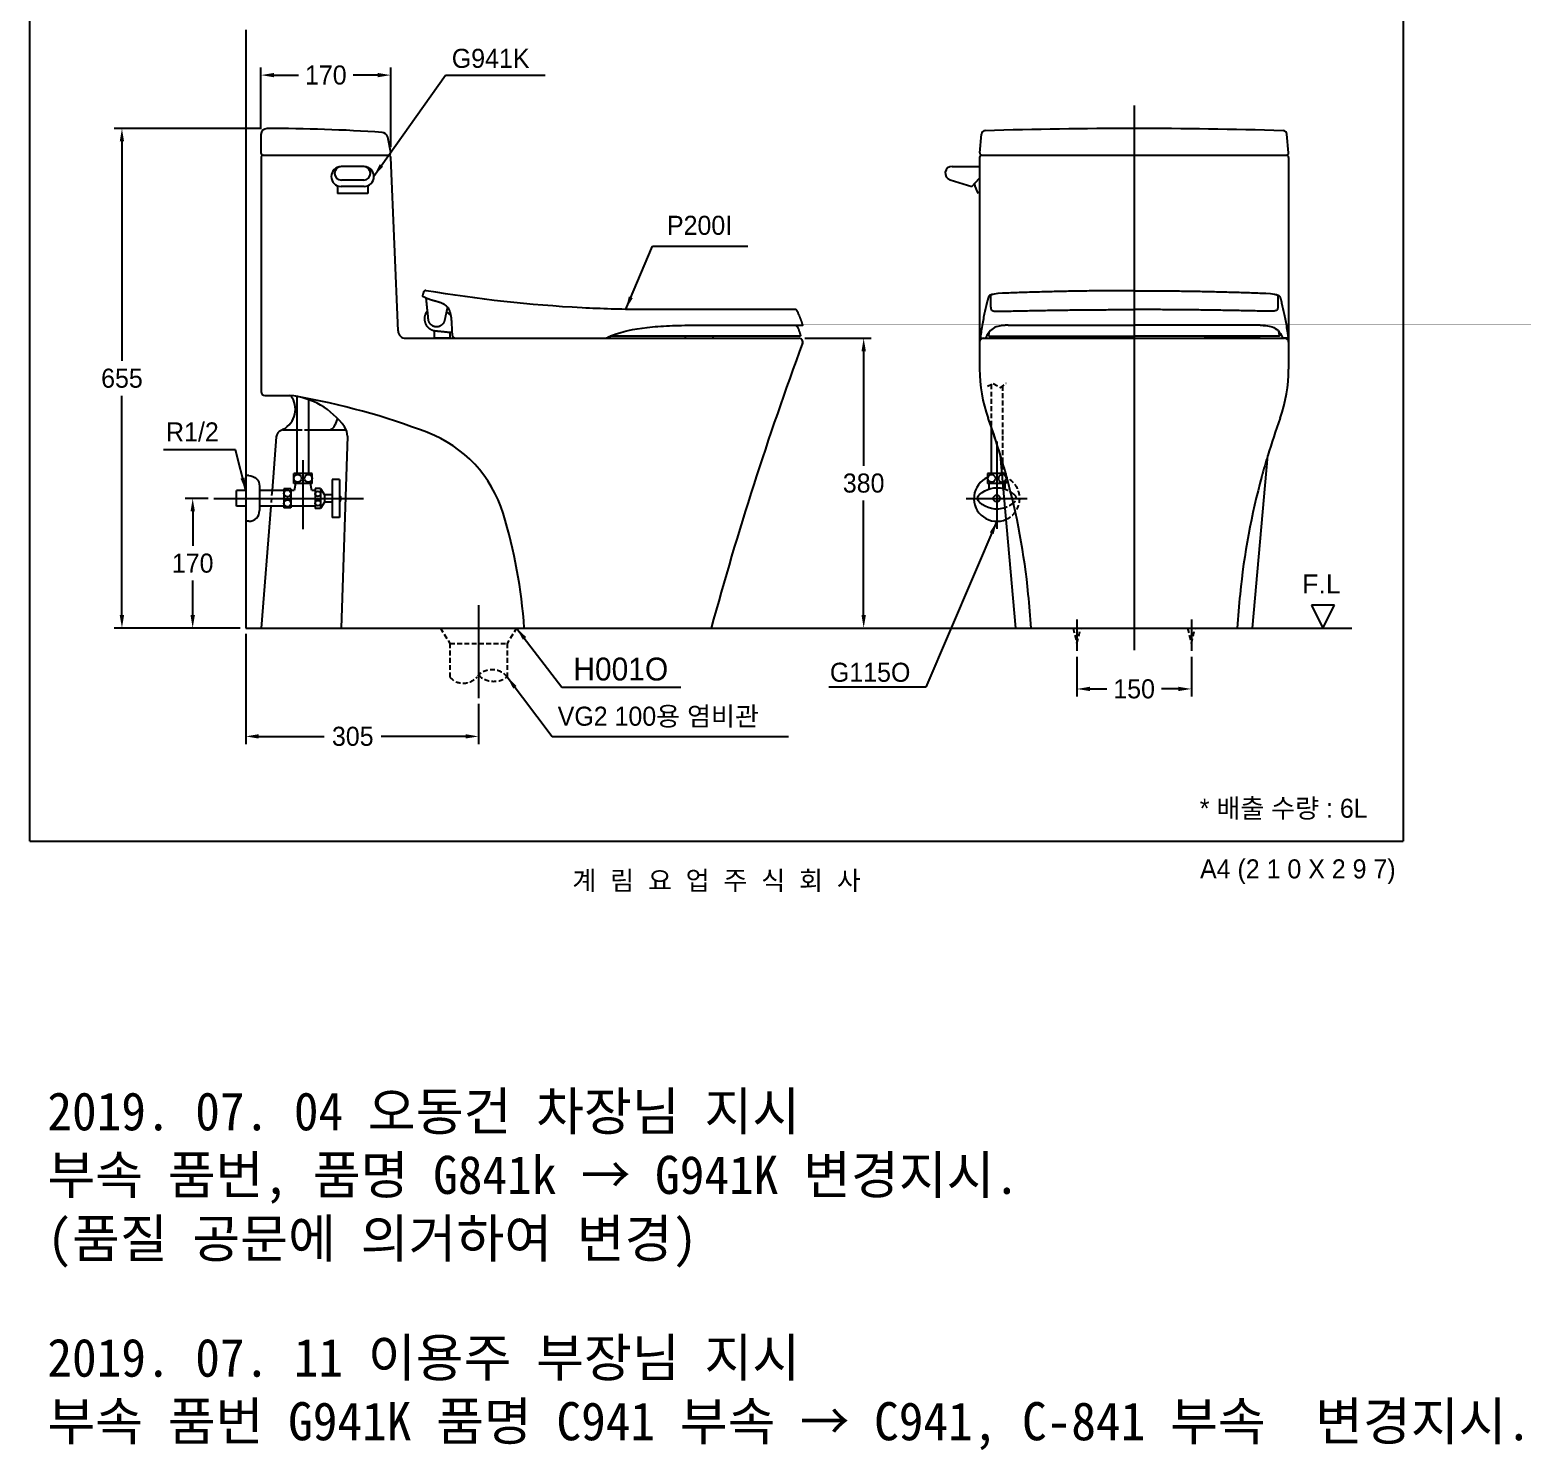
# Model space of a CAD drawing. Header units: millimetres. Extents: x 4660 to 14520, y -4429 to -1100.
# Drawn here: x 4660 to 6616, y -4429 to -2566 of the extents above; entities that cross this region are included whole.
import ezdxf
from ezdxf.enums import TextEntityAlignment as Align
from ezdxf.lldxf.tags import DXFTag

# ---------------------------------------------------------------- set-up
doc = ezdxf.new("R2010")
doc.units = ezdxf.units.MM
doc.linetypes.add('DASHED2', pattern=[9.525, 6.35, -3.175])
for name, color, linetype in [('TEXT', 7, 'Continuous'), ('내부선 및 부속', 4, 'Continuous'), ('도각라인', 255, 'Continuous'), ('외형선', 3, 'Continuous'), ('점선', 6, 'DASHED2'), ('중심선', 1, 'DASHED'), ('치수선', 7, 'Continuous')]:
    doc.layers.add(name, color=color, linetype=linetype)
doc.styles.add('____', font='')
doc.styles.add('타이틀', font='H2GTRM.TTF', dxfattribs={"height": 25})
doc.styles.add('타이틀2(바탕체)', font='', dxfattribs={"height": 25})
doc.styles.get('____').set_extended_font_data('굴림')
doc.styles.get('타이틀2(바탕체)').set_extended_font_data('BatangChe')
tags = doc.linetypes.add('DASHDOT', pattern=[70, 31, -13, 13, -13]).pattern_tags.tags
tags[10:11] = [DXFTag(74, 4), DXFTag(75, 0), DXFTag(340, '0'), DXFTag(46, 0.0), DXFTag(50, 0.0), DXFTag(44, 0.0), DXFTag(45, 0.0)]
tags[8:9] = [DXFTag(74, 4), DXFTag(75, 0), DXFTag(340, '0'), DXFTag(46, 0.0), DXFTag(50, 0.0), DXFTag(44, 0.0), DXFTag(45, 0.0)]
tags[6:7] = [DXFTag(74, 4), DXFTag(75, 0), DXFTag(340, '0'), DXFTag(46, 0.0), DXFTag(50, 0.0), DXFTag(44, 0.0), DXFTag(45, 0.0)]
tags[4:5] = [DXFTag(74, 4), DXFTag(75, 0), DXFTag(340, '0'), DXFTag(46, 0.0), DXFTag(50, 0.0), DXFTag(44, 0.0), DXFTag(45, 0.0)]
tags = doc.linetypes.add('DASHED', pattern=[25.72, 12.86, -12.86]).pattern_tags.tags
tags[6:7] = [DXFTag(74, 4), DXFTag(75, 0), DXFTag(340, '0'), DXFTag(46, 0.0), DXFTag(50, 0.0), DXFTag(44, 0.0), DXFTag(45, 0.0)]
tags[4:5] = [DXFTag(74, 4), DXFTag(75, 0), DXFTag(340, '0'), DXFTag(46, 0.0), DXFTag(50, 0.0), DXFTag(44, 0.0), DXFTag(45, 0.0)]
doc.dimstyles.new('MSADIM', dxfattribs={"dimtxt": 33, "dimasz": 17, "dimexe": 10, "dimexo": 7.5, "dimgap": 10, "dimtad": 0, "dimtih": 1, "dimtoh": 1, "dimdec": 0, "dimzin": 1, "dimdsep": 46, "dimtxsty": '____', "dimcen": 11.25, "dimadec": 0, "dimazin": 0, "dimtfac": 1, "dimtdec": 0, "dimtix": 1, "dimtmove": 0, "dimatfit": 3, "dimfxl": 1, "dimtolj": 1, "dimtzin": 1, "dimarcsym": 0})

# ---------------------------------------------------------------- blocks, each defined once
blk = doc.blocks.new('*D7')
at = {"layer": '치수선', "color": 0, "linetype": 'Continuous', "lineweight": -2, "transparency": 16777216}
for p, q in [((4963, -2696.2), (4963, -2615.7)), ((5133, -2720.2), (5133, -2615.7)), ((4980, -2625.7), (5012.1, -2625.7)), ((5116, -2625.7), (5084, -2625.7))]:
    blk.add_line(p, q, dxfattribs=at)
at = {"layer": '치수선', "color": 0, "linetype": 'Continuous', "transparency": 16777216}
for points in [[(4980, -2622.8), (4980, -2628.5), (4963, -2625.7)], [(5116, -2622.8), (5116, -2628.5), (5133, -2625.7)]]:
    blk.add_solid(points, dxfattribs=at)
at = {"layer": '치수선', "color": 0, "linetype": 'Continuous', "transparency": 16777216, "insert": (5048, -2625.7), "char_height": 25, "attachment_point": 5, "style": '____'}
blk.add_mtext('\\A1;170', dxfattribs=at)
blk = doc.blocks.new('*D6')
at = {"layer": '치수선', "color": 0, "linetype": 'Continuous', "lineweight": -2, "transparency": 16777216}
for p, q in [((4963.5, -2695.7), (4770.8, -2695.7)), ((4780.8, -2712.7), (4780.8, -3000.3)), ((4780.8, -3333.7), (4780.8, -3046)), ((4935.6, -3350.7), (4770.8, -3350.7))]:
    blk.add_line(p, q, dxfattribs=at)
at = {"layer": '치수선', "color": 0, "linetype": 'Continuous', "transparency": 16777216}
for points in [[(4777.9, -2712.7), (4783.6, -2712.7), (4780.8, -2695.7)], [(4777.9, -3333.7), (4783.6, -3333.7), (4780.8, -3350.7)]]:
    blk.add_solid(points, dxfattribs=at)
at = {"layer": '치수선', "color": 0, "linetype": 'Continuous', "transparency": 16777216, "insert": (4780.8, -3023.2), "char_height": 25, "attachment_point": 5, "style": '____'}
blk.add_mtext('\\A1;655', dxfattribs=at)
blk = doc.blocks.new('*D9')
at = {"layer": '치수선', "color": 0, "linetype": 'Continuous', "lineweight": -2, "transparency": 16777216}
for p, q in [((4943.1, -3358.2), (4943.1, -3502.7)), ((5248.1, -3449.9), (5248.1, -3502.7)), ((4960.1, -3492.7), (5046, -3492.7)), ((5231.1, -3492.7), (5120.6, -3492.7))]:
    blk.add_line(p, q, dxfattribs=at)
at = {"layer": '치수선', "color": 0, "linetype": 'Continuous', "transparency": 16777216}
for points in [[(4960.1, -3489.8), (4960.1, -3495.5), (4943.1, -3492.7)], [(5231.1, -3489.8), (5231.1, -3495.5), (5248.1, -3492.7)]]:
    blk.add_solid(points, dxfattribs=at)
at = {"layer": '치수선', "color": 0, "linetype": 'Continuous', "transparency": 16777216, "insert": (5083.3, -3492.7), "char_height": 25, "attachment_point": 5, "style": '____'}
blk.add_mtext('\\A1;305', dxfattribs=at)
blk = doc.blocks.new('*D10')
at = {"layer": '치수선', "color": 0, "linetype": 'Continuous', "lineweight": -2, "transparency": 16777216}
for p, q in [((4893.6, -3180.7), (4863.5, -3180.7)), ((4873.5, -3197.7), (4873.5, -3242.8)), ((4873.5, -3333.7), (4873.5, -3288.5)), ((4935.6, -3350.7), (4863.5, -3350.7))]:
    blk.add_line(p, q, dxfattribs=at)
at = {"layer": '치수선', "color": 0, "linetype": 'Continuous', "transparency": 16777216}
for points in [[(4870.7, -3197.7), (4876.4, -3197.7), (4873.5, -3180.7)], [(4870.7, -3333.7), (4876.4, -3333.7), (4873.5, -3350.7)]]:
    blk.add_solid(points, dxfattribs=at)
at = {"layer": '치수선', "color": 0, "linetype": 'Continuous', "transparency": 16777216, "insert": (4873.5, -3265.7), "char_height": 25, "attachment_point": 5, "style": '____'}
blk.add_mtext('\\A1;170', dxfattribs=at)
blk = doc.blocks.new('*D11')
at = {"layer": '치수선', "color": 0, "linetype": 'Continuous', "lineweight": -2, "transparency": 16777216}
for p, q in [((5675.6, -2970.7), (5762.9, -2970.7)), ((5752.9, -2987.7), (5752.9, -3137.8)), ((5752.9, -3333.7), (5752.9, -3183.5)), ((5560.6, -3350.7), (5762.9, -3350.7))]:
    blk.add_line(p, q, dxfattribs=at)
at = {"layer": '치수선', "color": 0, "linetype": 'Continuous', "transparency": 16777216}
for points in [[(5750.1, -2987.7), (5755.8, -2987.7), (5752.9, -2970.7)], [(5750.1, -3333.7), (5755.8, -3333.7), (5752.9, -3350.7)]]:
    blk.add_solid(points, dxfattribs=at)
at = {"layer": '치수선', "color": 0, "linetype": 'Continuous', "transparency": 16777216, "insert": (5752.9, -3160.7), "char_height": 25, "attachment_point": 5, "style": '____'}
blk.add_mtext('\\A1;380', dxfattribs=at)
blk = doc.blocks.new('*D12')
at = {"layer": '치수선', "color": 0, "linetype": 'Continuous', "lineweight": -2, "transparency": 16777216}
for p, q in [((6032.4, -3388.2), (6032.4, -3440.5)), ((6182.4, -3388.2), (6182.4, -3440.5)), ((6049.4, -3430.5), (6071.5, -3430.5)), ((6165.4, -3430.5), (6143.4, -3430.5))]:
    blk.add_line(p, q, dxfattribs=at)
at = {"layer": '치수선', "color": 0, "linetype": 'Continuous', "transparency": 16777216}
for points in [[(6049.4, -3427.6), (6049.4, -3433.3), (6032.4, -3430.5)], [(6165.4, -3427.6), (6165.4, -3433.3), (6182.4, -3430.5)]]:
    blk.add_solid(points, dxfattribs=at)
at = {"layer": '치수선', "color": 0, "linetype": 'Continuous', "transparency": 16777216, "insert": (6107.4, -3430.5), "char_height": 25, "attachment_point": 5, "style": '____'}
blk.add_mtext('\\A1;150', dxfattribs=at)

msp = doc.modelspace()

# ---------------------------------------------------------------- linework, layer by layer
msp.add_line((5817.2, -3428.3), (5707.1, -3428.3))
at = {"layer": '내부선 및 부속'}
for p, q in [((4966, -2730.7), (5130.2, -2730.7)), ((5907.9, -2730.7), (6306.9, -2730.7)), ((5909.9, -2970.7), (6304.6, -2970.7)), ((5063.1, -3075.6), (5060.4, -3083.8)), ((4991, -3090.7), (5010.6, -3090.7)), ((5025.6, -3090.7), (5074.7, -3090.7)), ((5076.3, -3099.2), (5068.1, -3350.7))]:
    msp.add_line(p, q, dxfattribs=at)
at = {"layer": '내부선 및 부속', "linetype": 'Continuous'}
for p, q in [((5098.1, -2745.7), (5068.1, -2745.7)), ((5868.9, -2745.3), (5904.9, -2745.7)), ((5063.1, -2770.7), (5063.1, -2780.7)), ((5098.1, -2771.7), (5068.1, -2771.7)), ((5097.7, -2763.3), (5068.4, -2763.3)), ((5103.1, -2770.7), (5103.1, -2780.7)), ((5866.2, -2762.9), (5894.6, -2771.6)), ((5894.6, -2771.6), (5904.8, -2760.7)), ((5103.1, -2780.7), (5063.1, -2780.7)), ((5663.1, -2933.1), (5659.3, -2933.1)), ((5906.3, -2970.7), (5912.7, -2970.7)), ((5913.2, -2969.7), (5912.7, -2970.7)), ((5917.1, -2967), (5917.8, -2962)), ((5944.9, -2970.6), (6013.4, -2970.6)), ((6270.1, -2970.6), (6201.7, -2970.6)), ((6298, -2967), (6297.2, -2962)), ((6301.9, -2969.7), (6302.3, -2970.7)), ((6308.8, -2970.7), (6302.3, -2970.7)), ((5010.6, -3147.9), (5010.6, -3047.1)), ((5025.6, -3147.9), (5025.6, -3051.3)), ((5919.9, -3086.2), (5919.9, -3147.9)), ((5030.1, -3147.9), (5006.1, -3147.9)), ((5006.1, -3160.9), (5006.1, -3147.9)), ((5030.1, -3160.9), (5030.1, -3147.9)), ((5915.4, -3147.9), (5915.4, -3160.9)), ((5934.4, -3147.9), (5915.4, -3147.9)), ((4947.1, -3150.7), (4943.1, -3150.7)), ((4961.1, -3164.7), (4961.1, -3196.7)), ((4993.1, -3168.2), (4993.1, -3193.2)), ((5002.1, -3168.2), (4993.1, -3168.2)), ((5002.1, -3168.2), (5002.1, -3193.2)), ((5030.1, -3160.9), (5006.1, -3160.9)), ((5008.1, -3160.9), (5006.6, -3170.4)), ((5029.6, -3170.4), (5028.1, -3160.9)), ((5041.1, -3167.7), (5034.1, -3167.7)), ((5034.1, -3167.7), (5034.1, -3193.7)), ((5041.1, -3167.7), (5041.1, -3193.7)), ((5041.1, -3167.7), (5046.1, -3175.9)), ((5056.1, -3155.7), (5056.1, -3205.7)), ((5066.1, -3155.7), (5056.1, -3155.7)), ((5066.1, -3155.7), (5066.1, -3205.7)), ((5935.6, -3160.9), (5915.4, -3160.9)), ((5916.9, -3160.9), (5916.9, -3168.3)), ((4931.1, -3190.9), (4931.1, -3170.4)), ((4943.1, -3170.4), (4931.1, -3170.4)), ((4993.1, -3170.4), (4961.1, -3170.4)), ((5006.6, -3170.4), (5002.1, -3170.4)), ((5034.1, -3170.4), (5029.6, -3170.4)), ((5046.1, -3185.4), (5041.1, -3193.7)), ((5046.1, -3175.9), (5046.1, -3185.4)), ((5056.1, -3175.9), (5046.1, -3175.9)), ((5056.1, -3185.4), (5046.1, -3185.4)), ((4943.1, -3190.9), (4931.1, -3190.9)), ((4993.1, -3190.9), (4961.1, -3190.9)), ((5002.1, -3193.2), (4993.1, -3193.2)), ((5034.1, -3190.9), (5002.1, -3190.9)), ((5041.1, -3193.7), (5034.1, -3193.7)), ((5066.1, -3205.7), (5056.1, -3205.7)), ((4947.1, -3210.7), (4943.1, -3210.7))]:
    msp.add_line(p, q, dxfattribs=at)
at = {"layer": '내부선 및 부속', "linetype": 'Continuous', "flags": 128}
for points in [[(4947.1, -3150.7, -0.414214), (4961.1, -3164.7)], [(5904.7, -3175.5, -0.256623), (5936.2, -3167.8, -0.256623)], [(5066.1, -3176.2, -0.31563), (5066.1, -3185.2)], [(5904.7, -3185.8, -0.44), (5904.7, -3175.5)], [(5938.4, -3192.8, -0.275124), (5904.7, -3185.8)]]:
    msp.add_lwpolyline(points, format="xyb", dxfattribs=at)
at = {"layer": '내부선 및 부속', "linetype": 'Continuous'}
for centre, radius in [((5011.1, -3154.3), 5), ((5025.1, -3154.5), 5), ((5920.5, -3154.5), 5), ((4997.6, -3174.2), 4.5), ((4997.6, -3187.2), 4.5), ((5037.6, -3174.7), 3.5), ((5037.6, -3186.7), 3.5), ((5927.4, -3180.7), 4.5)]:
    msp.add_circle(centre, radius, dxfattribs=at)
for centre, radius, start, end in [((5068.1, -2758.7), 13, 90, 270), ((5068.4, -2754.5), 8.82, 90, 270), ((5097.7, -2754.5), 8.82, 270, 90), ((5098.1, -2758.7), 13, 270, 90), ((5868.8, -2754.3), 9, 89.4, 253.0627), ((5923.2, -2765.9), 25, 184.1191, 216.2699), ((5927.4, -3180.7), 30, 113.5781, 294.2473), ((5934.4, -3154.3), 5, 88.6343, 281.5249), ((5927.4, -3180.7), 30, 66.4216, 66.4217), ((5927.4, -3180.7), 30, 64.6635, 66.4217), ((4947.1, -3196.7), 14, 270, 360)]:
    msp.add_arc(centre, radius, start, end, dxfattribs=at)
at = {"layer": '내부선 및 부속'}
for centre, radius, start, end in [((5909.9, -2975.7), 5, 90, 180), ((6304.9, -2975.7), 5, 0, 90), ((4991.3, -3145.2), 100, 35.6743, 84.584), ((4849.2, -3963), 930, 69.0641, 80.1397), ((5050.9, -3080.7), 10, 270, 341.6798), ((5056.3, -3098.6), 20, 358.1297, 35.6743), ((5122.5, -3248.5), 165, 17.0126, 69.0641), ((4954.2, -3420.6), 1022, 15.2638, 16.8471), ((7260.7, -3420.6), 1022, 163.1529, 164.7362), ((5033.3, -3399), 940, 5.6719, 15.2638), ((7181.6, -3399), 940, 164.7362, 174.3281), ((4639.6, -3396.2), 670, 3.8984, 17.0126), ((4495.9, -3452.4), 1480, 3.9408, 5.6719), ((7718.9, -3452.4), 1480, 174.3281, 176.0592)]:
    msp.add_arc(centre, radius, start, end, dxfattribs=at)
at = {"layer": '내부선 및 부속', "linetype": 'Continuous'}
for points, weights in [([(5176, -2910.4), (5175.3, -2912.7), (5174.6, -2915)], [1, 0.999970078468, 1]), ([(5179.4, -2908.3), (5176.8, -2907.8), (5176, -2910.4)], [1, 0.749919593334, 1]), ([(6107.6, -2908.3), (6021.3, -2908.3), (5935, -2911.7)], [1, 0.999801695347, 1]), ([(6107.4, -2908.3), (6193.8, -2908.3), (6280.1, -2911.7)], [1, 0.999801695347, 1]), ([(5174.6, -2915.2), (5174.6, -2915.6), (5175, -2915.7)], [1, 0.762517511845, 1]), ([(5175.2, -2915.7), (5177.4, -2916.7), (5179.6, -2917.7)], [1, 0.999999582767, 1]), ([(5199, -2924), (5200.1, -2924.5), (5201.2, -2925)], [1, 0.99953597784, 1]), ([(5665.9, -2934.9), (5665.1, -2933.1), (5663.1, -2933.1)], [1, 0.838239252567, 1]), ([(5919.3, -2914.8), (5919, -2921.2), (5919.2, -2927.6)], [1, 0.999331116676, 1]), ([(5938.4, -2935.2), (6023, -2933.1), (6107.6, -2933.1)], [1, 0.99992954731, 1]), ([(6276.7, -2935.2), (6192.1, -2933.1), (6107.4, -2933.1)], [1, 0.99992954731, 1]), ([(6295.8, -2914.8), (6296, -2921.2), (6295.8, -2927.6)], [1, 0.999331116676, 1]), ([(5189.7, -2955.2), (5183.3, -2953.1), (5182.5, -2946.4)], [1, 0.845558404922, 1]), ([(5203.7, -2946.6), (5202.4, -2955.2), (5193.8, -2955.8)], [1, 0.778466165066, 1]), ([(5204.8, -2941.5), (5204.3, -2944.1), (5203.7, -2946.6)], [1, 0.999999940395, 1]), ([(5209.6, -2938.8), (5207.8, -2937.3), (5206.1, -2935.6)], [1, 0.999857485294, 1]), ([(5211.8, -2940.8), (5210.7, -2939.8), (5209.6, -2938.8)], [1, 0.999840557575, 1]), ([(5673.1, -2952.9), (5670, -2943.7), (5665.9, -2934.9)], [1, 0.99825656414, 1]), ([(5673, -2953.4), (5673.1, -2953.4), (5673.1, -2953.3)], [1, 0.976763367653, 1]), ([(5193.8, -2955.8), (5191.7, -2955.9), (5189.7, -2955.2)], [1, 0.980963885784, 1]), ([(5213.5, -2965.6), (5213.6, -2969.3), (5217.1, -2970.4)], [1, 0.81437176466, 1]), ([(5412.7, -2970.7), (5413.8, -2970.7), (5415, -2970.4)], [1, 0.993760943413, 1]), ([(5415, -2970.4), (5416.1, -2970.2), (5417, -2969.7)], [1, 0.994379520416, 1]), ([(5417, -2969.7), (5420.3, -2968.2), (5423.6, -2966.8)], [1, 0.999503850937, 1]), ([(5519, -2969.7), (5519, -2970.7), (5520, -2970.7)], [1, 0.708719313145, 1]), ([(5554.6, -2970.7), (5555.6, -2970.7), (5555.6, -2969.7)], [1, 0.709335029125, 1]), ([(5663.8, -2953.6), (5665.8, -2955.1), (5666.8, -2957.3)], [1, 0.965744435787, 1]), ([(5666.8, -2957.3), (5668.7, -2962), (5670, -2966.8)], [1, 0.997080266476, 1]), ([(5670, -2967.1), (5670, -2967.8), (5669.3, -2968)], [1, 0.819941341877, 1]), ([(5672.6, -2953.6), (5672.7, -2953.6), (5672.8, -2953.5)], [1, 0.980897367001, 1]), ([(5906.4, -2965.3), (5906.1, -2967.7), (5905.8, -2970.1)], [1, 0.999997913837, 1]), ([(5943.9, -2969.6), (5943.9, -2970.6), (5944.9, -2970.6)], [1, 0.708719015121, 1]), ([(6013.4, -2970.6), (6014.4, -2970.6), (6014.4, -2969.6)], [1, 0.712833285332, 1]), ([(6201.7, -2970.6), (6200.7, -2970.6), (6200.7, -2969.6)], [1, 0.712833285332, 1]), ([(6271.1, -2969.6), (6271.1, -2970.6), (6270.1, -2970.6)], [1, 0.708719015121, 1]), ([(6308.6, -2965.3), (6308.9, -2967.7), (6309.3, -2970.1)], [1, 0.999997913837, 1])]:
    msp.add_rational_spline(points, weights, degree=2, dxfattribs=at)
for points, degree in [([(5179.6, -2908.3), (5179.5, -2908.3), (5179.5, -2908.3), (5179.5, -2908.3), (5179.5, -2908.3), (5179.4, -2908.3)], 5), ([(5935, -2911.7), (5926.3, -2912.1), (5919.4, -2913.4), (5919.3, -2914.8)], 3), ([(6280.1, -2911.7), (6288.8, -2912.1), (6295.7, -2913.4), (6295.8, -2914.8)], 3), ([(5174.6, -2915), (5174.6, -2915.1), (5174.6, -2915.1), (5174.6, -2915.1), (5174.6, -2915.1), (5174.6, -2915.2)], 5), ([(5175, -2915.7), (5175.1, -2915.7), (5175.1, -2915.7), (5175.1, -2915.7), (5175.1, -2915.7), (5175.2, -2915.7)], 5), ([(5179.6, -2917.7), (5183.3, -2919.3), (5187.1, -2920.9), (5191.3, -2921.5), (5195.3, -2922.5), (5199, -2924)], 5), ([(5182.5, -2946.4), (5181, -2932.1), (5179.6, -2917.9)], 2), ([(5201.2, -2925), (5202, -2925.4), (5202.9, -2925.9), (5203.7, -2926.4), (5204.5, -2927), (5205.2, -2927.6)], 5), ([(5207.4, -2929.7), (5206.1, -2935.6), (5204.8, -2941.5)], 2), ([(5916.8, -2916.1), (5915.9, -2917.6), (5915.9, -2919.6), (5915, -2921), (5914.7, -2922.7), (5914.3, -2924.4)], 5), ([(5919.2, -2927.6), (5919.3, -2928.2), (5919.3, -2928.9), (5919.2, -2929.5), (5919.4, -2930.2), (5919.5, -2930.8)], 5), ([(6295.8, -2927.6), (6295.8, -2928.2), (6295.8, -2928.9), (6295.8, -2929.5), (6295.7, -2930.2), (6295.6, -2930.8)], 5), ([(6298.3, -2916.1), (6299.2, -2917.6), (6299.1, -2919.6), (6300.1, -2921), (6300.4, -2922.7), (6300.7, -2924.4)], 5), ([(5673.1, -2953.3), (5673.1, -2953.2), (5673.1, -2953.1), (5673.1, -2953), (5673.1, -2953), (5673.1, -2952.9)], 5), ([(5189.8, -2960.6), (5189.8, -2965.6), (5189.8, -2970.7)], 2), ([(5190.7, -2960.8), (5199.7, -2961.7), (5208.8, -2962.6)], 2), ([(5208.8, -2962.6), (5211.1, -2962.8), (5213.4, -2963)], 2), ([(5210.8, -2970.7), (5210.8, -2966.7), (5210.8, -2962.8)], 2), ([(5217.1, -2970.4), (5217.5, -2970.5), (5217.9, -2970.6), (5218.3, -2970.7), (5218.7, -2970.7), (5219.1, -2970.7)], 5), ([(5668.7, -2968.1), (5544.6, -2968.1), (5420.5, -2968.1)], 2), ([(5519, -2968.2), (5519, -2968.9), (5519, -2969.7)], 2), ([(5532.3, -2953.6), (5602.4, -2953.6), (5672.6, -2953.6)], 2), ([(5555.6, -2969.7), (5555.6, -2968.9), (5555.6, -2968.2)], 2), ([(5670, -2966.8), (5670, -2966.9), (5670, -2966.9), (5670, -2967), (5670, -2967), (5670, -2967.1)], 5), ([(5672.8, -2953.5), (5672.9, -2953.5), (5672.9, -2953.5), (5672.9, -2953.5), (5673, -2953.5), (5673, -2953.4)], 5), ([(5918.1, -2968.1), (6009.4, -2968.1), (6100.8, -2968.1)], 2), ([(5942.3, -2953.6), (5941, -2953.6), (5939.6, -2953.6), (5938.3, -2953.8), (5936.9, -2953.8), (5935.6, -2954)], 5), ([(5942.3, -2953.6), (6025, -2953.6), (6107.6, -2953.6)], 2), ([(5943.9, -2968.1), (5943.9, -2968.9), (5943.9, -2969.6)], 2), ([(6014.4, -2969.6), (6014.4, -2968.9), (6014.4, -2968.1)], 2), ([(6100.8, -2968.1), (6104.2, -2968.1), (6107.5, -2968.1)], 2), ([(6272.7, -2953.6), (6190.1, -2953.6), (6107.4, -2953.6)], 2), ([(6114.2, -2968.1), (6110.9, -2968.1), (6107.5, -2968.1)], 2), ([(6297, -2968.1), (6205.6, -2968.1), (6114.3, -2968.1)], 2), ([(6200.7, -2969.6), (6200.7, -2968.9), (6200.7, -2968.1)], 2), ([(6271.1, -2968.1), (6271.1, -2968.9), (6271.1, -2969.6)], 2), ([(6272.7, -2953.6), (6274.1, -2953.6), (6275.4, -2953.6), (6276.8, -2953.8), (6278.1, -2953.8), (6279.5, -2954)], 5)]:
    msp.add_open_spline(points, degree=degree, dxfattribs=at)
for points, knots in [([(5659.3, -2933.1), (5606.4, -2933.2), (5546.7, -2933.1), (5480.2, -2933.2), (5441.3, -2933.1), (5340.6, -2930), (5247.2, -2919.7), (5179.6, -2908.3)], [0, 0, 0, 0, 0.329654, 0.372244, 0.41482, 0.5725, 1, 1, 1, 1]), ([(5922, -2913.2), (5921.3, -2913.3), (5920.1, -2913.7), (5918.6, -2914.3), (5917.5, -2915.1), (5917, -2915.7), (5916.8, -2916.1)], [0, 0, 0, 0, 0.334847, 0.592015, 0.806373, 1, 1, 1, 1]), ([(6293.1, -2913.2), (6293.8, -2913.3), (6294.9, -2913.7), (6296.5, -2914.3), (6297.6, -2915.1), (6298.1, -2915.7), (6298.3, -2916.1)], [0, 0, 0, 0, 0.334847, 0.592015, 0.806373, 1, 1, 1, 1]), ([(5205.2, -2927.6), (5206, -2928.2), (5207.4, -2929.6), (5209.8, -2933.4), (5211.9, -2939.7), (5212.9, -2951.1), (5213.3, -2959.9), (5213.5, -2965.6)], [0, 0, 0, 0, 0.077293, 0.145803, 0.337667, 0.56877, 1, 1, 1, 1]), ([(5914.3, -2924.4), (5913.3, -2929.4), (5911.4, -2936.9), (5909.3, -2947.6), (5907.7, -2956.3), (5906.8, -2962.4), (5906.4, -2965.3)], [0, 0, 0, 0, 0.363376, 0.561739, 0.784101, 1, 1, 1, 1]), ([(5919.5, -2930.8), (5919.6, -2931.4), (5919.6, -2932.3), (5920.4, -2934.1), (5923.5, -2935.1), (5927.3, -2935.3), (5932.5, -2935.3), (5936, -2935.2), (5938.4, -2935.2)], [0, 0, 0, 0, 0.080098, 0.130289, 0.260977, 0.509166, 0.671258, 1, 1, 1, 1]), ([(6295.6, -2930.8), (6295.5, -2931.4), (6295.5, -2932.3), (6294.6, -2934.1), (6291.6, -2935.1), (6287.8, -2935.3), (6282.5, -2935.3), (6279, -2935.2), (6276.7, -2935.2)], [0, 0, 0, 0, 0.080098, 0.130289, 0.260977, 0.509166, 0.671258, 1, 1, 1, 1]), ([(6300.7, -2924.4), (6301.8, -2929.4), (6303.6, -2936.9), (6305.8, -2947.6), (6307.3, -2956.3), (6308.2, -2962.4), (6308.6, -2965.3)], [0, 0, 0, 0, 0.363376, 0.561739, 0.784101, 1, 1, 1, 1]), ([(5423.6, -2966.8), (5436.3, -2961.8), (5451.2, -2958.5), (5478.4, -2955.4), (5488, -2954.7), (5508.6, -2953.9), (5519.5, -2953.6), (5532.3, -2953.6)], [0, 0, 0, 0, 0.485452, 0.485452, 0.744131, 0.744131, 1, 1, 1, 1]), ([(5935.6, -2954), (5932, -2954.3), (5929.1, -2954.8), (5923.7, -2956.7), (5921.3, -2958.4), (5916.8, -2963), (5914.8, -2965.9), (5913.2, -2969.7)], [0, 0, 0, 0, 0.272913, 0.272913, 0.636696, 0.636696, 1, 1, 1, 1]), ([(6279.5, -2954), (6283.1, -2954.3), (6285.9, -2954.8), (6291.3, -2956.7), (6293.7, -2958.4), (6298.3, -2963), (6300.3, -2965.9), (6301.9, -2969.7)], [0, 0, 0, 0, 0.272913, 0.272913, 0.636696, 0.636696, 1, 1, 1, 1])]:
    msp.add_open_spline(points, degree=3, knots=knots, dxfattribs=at)
for points, weights, knots in [([(5181.3, -2934.6), (5179.9, -2936.1), (5178.9, -2938.1), (5175.3, -2945.3), (5179, -2952.4), (5182.8, -2959.6), (5190.7, -2960.8)], [1, 0.991018652916, 1, 0.891394913197, 1, 0.891394913197, 1], [0, 0, 0, 0.124781, 0.124781, 0.56239, 0.56239, 1, 1, 1]), ([(5905.8, -2970.1), (5905.8, -2970.3), (5905.9, -2970.5), (5906.1, -2970.7), (5906.3, -2970.7)], [1, 0.923782348633, 1, 0.923782348633, 1], [0, 0, 0, 0.5, 0.5, 1, 1, 1]), ([(5917.1, -2967), (5917, -2967.5), (5917.3, -2967.8), (5917.6, -2968.1), (5918.1, -2968.1)], [1, 0.920018672943, 1, 0.920018672943, 1], [0, 0, 0, 0.5, 0.5, 1, 1, 1]), ([(6298, -2967), (6298, -2967.5), (6297.7, -2967.8), (6297.4, -2968.1), (6297, -2968.1)], [1, 0.920018672943, 1, 0.920018672943, 1], [0, 0, 0, 0.5, 0.5, 1, 1, 1]), ([(6309.3, -2970.1), (6309.3, -2970.3), (6309.1, -2970.5), (6309, -2970.7), (6308.8, -2970.7)], [1, 0.923782348633, 1, 0.923782348633, 1], [0, 0, 0, 0.5, 0.5, 1, 1, 1])]:
    msp.add_rational_spline(points, weights, degree=2, knots=knots, dxfattribs=at)
at = {"layer": '도각라인', "color": 7}
for p, q in [((4660.1, -3629.9), (4660.1, -1099.9)), ((6460.1, -1099.9), (6460.1, -3629.9)), ((4660.1, -3629.9), (6460.1, -3629.9))]:
    msp.add_line(p, q, dxfattribs=at)
at = {"layer": '외형선', "linetype": 'Continuous'}
for p, q in [((4943.1, -2566.3), (4943.1, -3350.7)), ((6369.8, -3320.7), (6339.8, -3320.7)), ((6339.8, -3320.7), (6354.8, -3350.7)), ((6354.8, -3350.7), (6369.8, -3320.7))]:
    msp.add_line(p, q, dxfattribs=at)
at = {"layer": '외형선'}
for p, q in [((4963, -2703.7), (4963, -2727.7)), ((5133, -2727.1), (5129.1, -2707.1)), ((5905.2, -2727.4), (5907.3, -2703.1)), ((6309.6, -2727.4), (6307.6, -2703.1)), ((4963.1, -2733.7), (4963.1, -3040.7)), ((4966, -2730.7), (5130.2, -2730.7)), ((5142.7, -2961.1), (5133.2, -2733.5)), ((5904.9, -2733.7), (5904.9, -3011.1)), ((5907.9, -2730.7), (6306.9, -2730.7)), ((6309.9, -2733.7), (6309.9, -3011.1)), ((5152.7, -2970.7), (5668.1, -2970.7)), ((4968.1, -3045.7), (5000.8, -3045.7)), ((5004.1, -3048.7), (5002.5, -3045.8)), ((4983.1, -3099.9), (4977.5, -3170.4)), ((5952.4, -3350.7), (5932.3, -3124.4)), ((6262.4, -3350.7), (6282.5, -3124.4)), ((4975.8, -3190.9), (4963.1, -3350.7)), ((4943.1, -3350.7), (6392.6, -3350.7)), ((5952.4, -3350.7), (6262.4, -3350.7))]:
    msp.add_line(p, q, dxfattribs=at)
for centre, radius, start, end in [((4971, -2703.7), 8, 90, 180), ((4971, -4962.9), 2267.2, 86.1874, 90), ((5912.3, -2703.5), 5, 91.6704, 175.1009), ((6107.4, -9395.7), 6700, 88.32964, 91.67036), ((6302.6, -2703.5), 5, 4.8991, 88.3296), ((5121.2, -2708.7), 8, 10.9729, 90), ((4966, -2727.7), 3, 180, 270), ((4966.1, -2733.7), 3, 90, 180), ((5130, -2727.7), 3, 270, 10.9729), ((5130.2, -2733.7), 3, 1.2448, 90), ((5907.9, -2733.7), 3, 90, 180), ((5908.2, -2727.7), 3, 175.1009, 270), ((6306.7, -2727.7), 3, 270, 4.8991), ((6306.9, -2733.7), 3, 0, 90), ((5152.7, -2960.7), 10, 182.3999, 270), ((5668.1, -2975.7), 5, 337.1406, 90), ((9817.7, -4512.3), 4420, 159.6777, 164.7635), ((6094.9, -3011.1), 190, 180, 199.7435), ((6119.9, -3011.1), 190, 340.2565, 0), ((4968.1, -3040.7), 5, 180, 270), ((4978.1, -3063.6), 30, 292.0243, 29.7871), ((4954.2, -3420.6), 1022, 16.8471, 19.7435), ((4954.2, -3420.6), 1022, 17.7678, 19.7435), ((7260.7, -3420.6), 1022, 160.2565, 163.1529), ((4993.1, -3100.7), 10, 112.0243, 175.4333)]:
    msp.add_arc(centre, radius, start, end, dxfattribs=at)
at = {"layer": '외형선', "linetype": 'Continuous'}
for points, degree in [([(5210.8, -2970.7), (5200.3, -2970.7), (5189.8, -2970.7)], 2), ([(5219.1, -2970.7), (5267.5, -2970.7), (5315.9, -2970.7)], 2), ([(5315.9, -2970.7), (5364.3, -2970.7), (5412.7, -2970.7)], 2), ([(5669.3, -2968), (5669.2, -2968.1), (5669.1, -2968.1), (5669, -2968.1), (5668.8, -2968.1), (5668.7, -2968.1)], 5)]:
    msp.add_open_spline(points, degree=degree, dxfattribs=at)
at = {"layer": '점선'}
for p, q in [((5915.1, -3033.4), (5922.8, -3029.8)), ((5919.9, -3031.2), (5919.9, -3086.2)), ((5922.8, -3029.8), (5932.1, -3035.7)), ((5932.1, -3035.7), (5939.6, -3029.4)), ((5934.9, -3033.3), (5934.9, -3098.4)), ((5010.6, -3090.7), (5025.6, -3090.7)), ((5934.9, -3098.4), (5934.9, -3147.9)), ((5939.4, -3147.9), (5934.4, -3147.9)), ((5939.4, -3147.9), (5939.4, -3160.9)), ((5939.4, -3160.9), (5935.6, -3160.9)), ((5937.9, -3160.9), (5937.9, -3168.3)), ((4977.5, -3170.4), (4975.8, -3190.9)), ((5198.1, -3350.7), (5210.6, -3370.7)), ((5298.1, -3350.7), (5285.6, -3370.7)), ((6027.4, -3350.7), (6032.4, -3370.7)), ((6032.4, -3370.7), (6037.4, -3350.7)), ((6177.4, -3350.7), (6182.4, -3370.7)), ((6182.4, -3370.7), (6187.4, -3350.7)), ((5210.6, -3370.7), (5210.6, -3415.1)), ((5210.6, -3370.7), (5285.6, -3370.7)), ((5285.6, -3370.7), (5285.6, -3414.8))]:
    msp.add_line(p, q, dxfattribs=at)
at = {"layer": '점선', "flags": 128}
for points in [[(5936.2, -3167.8, -0.07563), (5945.4, -3171.9)], [(5949, -3186.8, -0.091491), (5938.4, -3192.8)], [(5945.4, -3171.9, -0.044231), (5950.2, -3175.5)], [(5950.2, -3185.8, -0.011173), (5949, -3186.8, -0.011173)], [(5950.2, -3175.5, -0.44), (5950.2, -3185.8)]]:
    msp.add_lwpolyline(points, format="xyb", dxfattribs=at)
at = {"layer": '점선'}
for centre, radius, start, end in [((5934.4, -3154.3), 5, 281.5249, 88.6343), ((5927.4, -3180.7), 30, 294.2473, 64.6635), ((5228.1, -3399.3), 23.6, 222.2205, 320.2275), ((5265.8, -3430.6), 25.4, 38.5927, 140.2275), ((5268.3, -3391.2), 29.3, 226.4632, 306.3085)]:
    msp.add_arc(centre, radius, start, end, dxfattribs=at)
at = {"layer": '중심선'}
msp.add_line((6107.4, -2665.7), (6107.4, -3379.8), dxfattribs=at)
msp.add_line((6107.4, -2665.7), (6107.4, -3379.8), dxfattribs=at)
at = {"layer": '중심선', "linetype": 'DASHDOT'}
for p, q in [((5927.4, -3106.2), (5927.4, -3220.7)), ((5018.1, -3220.9), (5018.1, -3130.5)), ((4901.1, -3180.7), (5097.5, -3180.7)), ((5887.4, -3180.7), (5967.4, -3180.7)), ((5248.1, -3320.7), (5248.1, -3350.7)), ((5248.1, -3320.7), (5248.1, -3442.4)), ((6032.4, -3339.6), (6032.4, -3380.7)), ((6182.4, -3339.6), (6182.4, -3380.7))]:
    msp.add_line(p, q, dxfattribs=at)
at = {"layer": '치수선', "linetype": 'Continuous'}
for p, q in [((5221.8, -2625.7), (5335.5, -2625.7)), ((5493.3, -2850.1), (5601, -2850.1)), ((5374.2, -3428.1), (5513.2, -3428.1)), ((5361.8, -3492.7), (5654.2, -3492.7))]:
    msp.add_line(p, q, dxfattribs=at)

# ---------------------------------------------------------------- texts
at = {"char_height": 50, "attachment_point": 1, "style": '타이틀2(바탕체)'}
for s, width, insert in [('2019. 07. 04 오동건 차장님 지시\\P부속 품번, 품명 G841k → G941K 변경지시. (품질 공문에 의거하여 변경)', 1391.538, (4683, -3959.2)), ('2019. 07. 11 이용주 부장님 지시\\P부속 품번 G941K 품명 C941 부속 → C941, C-841 부속  변경지시. ', 2126.615, (4683, -4282.2))]:
    msp.add_mtext_dynamic_manual_height_columns(s, width=width, gutter_width=125, heights=[0], dxfattribs=dict(at, insert=insert))
at = {"layer": 'TEXT', "style": '타이틀'}
for s, p in [('* 배출 수량 : 6L', (6303.4, -3586.9)), ('계  림  요  업  주  식  회  사', (5560.1, -3681.6))]:
    msp.add_text(s, height=25, dxfattribs=at).set_placement(p, align=Align.MIDDLE_CENTER)
msp.add_text('A4 (2 1 0 X 2 9 7)', height=25, dxfattribs=at).set_placement((6450.1, -3666.4), align=Align.MIDDLE_RIGHT)
at = {"layer": 'TEXT', "char_height": 25, "attachment_point": 1, "line_spacing_factor": 0.963855, "style": '타이틀'}
for s, insert, width in [('\\A1;G941K', (5213.1, -2591.2), 248.993), ('\\A1;P200I', (5495.1, -2810.1), 248.993), ('\\fArial;F.L', (6327.6, -3280.3), 248.993), ('\\A1; G115O', (5699.6, -3396.1), 248.993), ('\\A1;VG2 100{\\fGulim|b0|i0|c129|p50;용 염비관}', (5351.9, -3453.7), 379.657)]:
    msp.add_mtext(s, dxfattribs=dict(at, insert=insert, width=width))
at = {"layer": '치수선', "linetype": 'Continuous', "attachment_point": 1, "line_spacing_factor": 0.963855, "style": '타이틀'}
for s, insert, char_height, width in [('\\A1;R1/2', (4838.6, -3081), 25, 248.993), ('\\A1; H001O', (5361.5, -3389.4), 30, 361.787)]:
    msp.add_mtext(s, dxfattribs=dict(at, insert=insert, char_height=char_height, width=width))

# ---------------------------------------------------------------- dimensions: what is measured, and where the dimension line sits
at = {"layer": '치수선', "linetype": 'Continuous'}
for base, p1, p2, picture, middle in [((5133, -2625.7), (4963, -2703.7), (5133, -2727.7), '*D7', (5048, -2625.7)), ((6182.4, -3430.5), (6032.4, -3380.7), (6182.4, -3380.7), '*D12', (6107.4, -3430.5))]:
    dim = msp.add_linear_dim(base=base, p1=p1, p2=p2, dimstyle='MSADIM', override={"dimtxt": 25}, dxfattribs=at)
    dim.commit()
    dim.dimension.update_dxf_attribs({"geometry": picture, "text_midpoint": middle})
for base, p1, p2, picture, middle in [((4780.8, -2695.7), (4943.1, -3350.7), (4971, -2695.7), '*D6', (4780.8, -3023.2)), ((4873.5, -3350.7), (4901.1, -3180.7), (4943.1, -3350.7), '*D10', (4873.5, -3265.7))]:
    dim = msp.add_linear_dim(base=base, p1=p1, p2=p2, angle=90, dimstyle='MSADIM', override={"dimtxt": 25}, dxfattribs=at)
    dim.commit()
    dim.dimension.update_dxf_attribs({"geometry": picture, "text_midpoint": middle})
dim = msp.add_linear_dim(base=(5752.9, -3350.7), p1=(5668.1, -2970.7), p2=(5553.1, -3350.7), angle=90, dimstyle='MSADIM', override={"dimtxt": 25}, dxfattribs=at)
dim.commit()
dim.dimension.update_dxf_attribs({"geometry": '*D11', "text_midpoint": (5752.9, -3160.7), "dimtype": 160})
dim = msp.add_linear_dim(base=(5248.1, -3492.7), p1=(4943.1, -3350.7), p2=(5248.1, -3442.4), dimstyle='MSADIM', override={"dimtxt": 25}, dxfattribs=at)
dim.commit()
dim.dimension.update_dxf_attribs({"geometry": '*D9', "text_midpoint": (5083.3, -3492.7), "dimtype": 160})

# ---------------------------------------------------------------- leaders
at = {"layer": '치수선', "linetype": 'Continuous', "annotation_type": 0, "has_hookline": 1, "hookline_direction": 0}
for points in [[(5111, -2758), (5204.8, -2625.7), (5221.8, -2625.7)], [(5441, -2932.7), (5476.3, -2850.1), (5493.3, -2850.1)], [(5298.1, -3350.7), (5357.2, -3428.1), (5374.2, -3428.1)], [(5285.6, -3414.8), (5344.8, -3492.7), (5361.8, -3492.7)]]:
    msp.add_leader(points, dimstyle='MSADIM', override={"dimtxt": 25}, dxfattribs=at)
at = {"layer": '치수선', "linetype": 'Continuous'}
msp.add_leader([(4943.1, -3170.4), (4929.4, -3116.8), (4835.1, -3116.8)], dimstyle='MSADIM', override={"dimtxt": 25}, dxfattribs=at)
at = {"layer": '치수선', "linetype": 'Continuous', "annotation_type": 0, "has_hookline": 1, "hookline_direction": 0, "horizontal_direction": (-1, 0, 0)}
msp.add_leader([(5927.4, -3210.7), (5834.2, -3428.3), (5817.2, -3428.3)], dimstyle='MSADIM', override={"dimtxt": 25}, dxfattribs=at)

doc.saveas('drawing.dxf')
